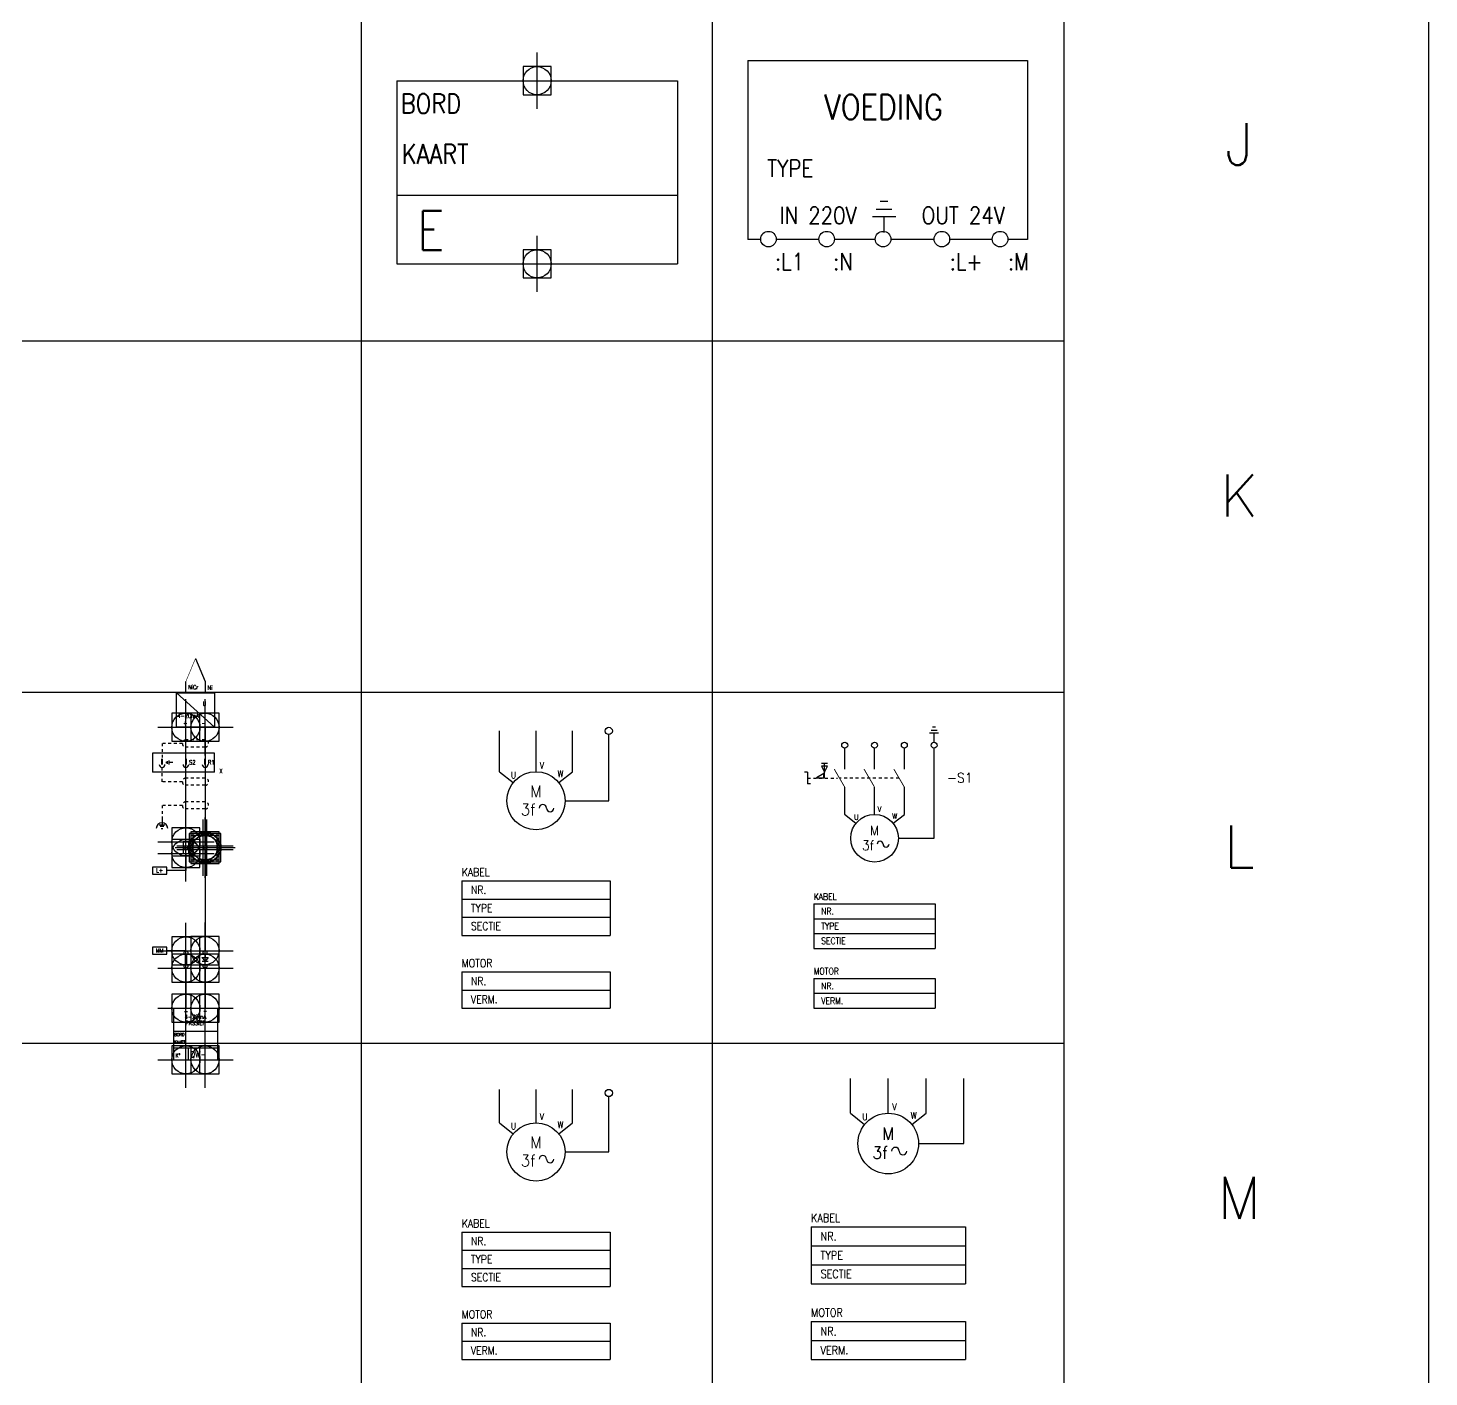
# Model space of a CAD drawing. Extents: x -7 to 200, y -18 to 300.
# Drawn here: x 150.63 to 200.5, y 123.13 to 171.13 of the extents above; entities that cross this region are included whole.
import ezdxf
from ezdxf.enums import TextEntityAlignment as Align

# ---------------------------------------------------------------- set-up
doc = ezdxf.new("R2010")
doc.units = 0
doc.header["$LTSCALE"] = 4
doc.header["$MEASUREMENT"] = 0
doc.header["$PDMODE"] = 98
doc.header["$PDSIZE"] = 1
doc.linetypes.add('DASHED', pattern=[18.75, 12.5, -6.25])
doc.linetypes.add('HIDDEN', pattern=[0.375, 0.25, -0.125])
doc.layers.get('0').update_dxf_attribs({"linetype": 'CONTINUOUS'})
for name, color, linetype in [('1', 7, 'CONTINUOUS'), ('10', 1, 'DASHED'), ('11', 3, 'DASHED'), ('12', 2, 'DASHED'), ('2', 1, 'CONTINUOUS'), ('20', 7, 'HIDDEN'), ('3', 4, 'CONTINUOUS'), ('C', 7, 'CONTINUOUS'), ('GRID', 9, 'CONTINUOUS'), ('GROEF', 1, 'CONTINUOUS'), ('SCHEIDINGEN', 3, 'CONTINUOUS'), ('SYMB', 7, 'CONTINUOUS')]:
    doc.layers.add(name, color=color, linetype=linetype)
doc.styles.add('DINY', font='SIMPLEX', dxfattribs={"width": 0.95})
doc.styles.add('ROMANS', font='ROMANS', dxfattribs={"width": 0.85})
doc.styles.get("Standard").update_dxf_attribs({"font": 'simplex'})

# ---------------------------------------------------------------- blocks, each defined once
blk = doc.blocks.new('1')
blk = doc.blocks.new('V100NAM')
at = {"layer": '1'}
blk.add_line((-4, -9.39), (19, -9.39), dxfattribs=at)
at = {"layer": '3'}
for p, q in [((-4, 0), (19, 0)), ((-4, 0), (-4, -15)), ((19, 0), (19, -15)), ((-4, -15), (19, -15))]:
    blk.add_line(p, q, dxfattribs=at)
at = {"layer": 'C', "color": 1}
blk.add_point((7.5, 0), dxfattribs=at)
at = {"layer": 'C', "color": 2}
blk.add_point((7.5, -15), dxfattribs=at)
at = {"flags": 1}
blk.add_attdef('SYMBTYPE', (0, 0), '', height=0.2, dxfattribs=at)
at = {"layer": '1', "width": 0.85}
for tag, p in [('LOCCODE', (11.57, -3.95)), ('KAART', (11.62, -8.03))]:
    blk.add_attdef(tag, text='', height=2.2, dxfattribs=at).set_placement(p, align=Align.CENTER)
for tag, p in [('BENAMING1', (6.39, -24.05)), ('BENAMING2', (10.58, -24))]:
    blk.add_attdef(tag, text='', height=2.5, rotation=90, dxfattribs=at).set_placement(p, align=Align.RIGHT)
at = {"layer": '10', "style": 'ROMANS', "width": 0.85}
for s, p in [('BORD', (-3.68, -2.67)), ('KAART', (-3.6, -6.8))]:
    blk.add_text(s, height=1.6, dxfattribs=at).set_placement(p)
at = {"layer": '10', "width": 0.85}
for tag, p in [('PLC_NR1', (1.73, 1.74)), ('PLC_NR2', (16.73, 1.74))]:
    blk.add_attdef(tag, p, '', height=2.2, dxfattribs=at)
at = {"layer": '11', "style": 'ROMANS', "width": 0.85}
blk.add_attdef('SIGNTYPE', (-2.32, -13.87), '', height=3.2, dxfattribs=at)
at = {"layer": '11', "width": 0.85}
blk.add_attdef('ADRES', text='', height=3.2, dxfattribs=at).set_placement((9.49, -13.8), align=Align.CENTER)
blk = doc.blocks.new('VPA100PS')
at = {"layer": '1'}
for p, q in [((0, 0), (0, -21)), ((0, 0), (36, 0)), ((0, 0), (36, 0)), ((0, 0), (0, -23.05)), ((36, 0), (36, -21)), ((36, 0), (36, -23.05)), ((16.54, -19.14), (18.54, -19.14)), ((18.04, -18.14), (17.04, -18.14)), ((19.04, -20.14), (16.04, -20.14)), ((17.54, -22.14), (17.54, -20.14)), ((0, -23), (1.72, -23)), ((3.64, -23), (9.18, -23)), ((11.1, -23), (16.42, -23)), ((18.42, -23), (23.99, -23)), ((25.99, -23), (31.48, -23)), ((33.48, -23), (36, -23))]:
    blk.add_line(p, q, dxfattribs=at)
for centre in [(2.66, -23), (10.16, -23), (17.42, -23), (24.99, -23), (32.48, -23)]:
    blk.add_circle(centre, 1, dxfattribs=at)
at = {"flags": 1}
blk.add_attdef('SYMBTYPE', (0, 0), '', height=0.2, dxfattribs=at)
at = {"layer": '1', "style": 'ROMANS', "width": 0.85}
for s, height, p in [('VOEDING', 3.2, (17.5, -6)), ('IN 220V', 2.2, (9.06, -19.95)), ('OUT 24V', 2.2, (27.74, -19.95))]:
    blk.add_text(s, height=height, dxfattribs=at).set_placement(p, align=Align.MIDDLE)
for s, p in [('TYPE', (2.5, -15)), (':L1', (3.49, -27)), (':N', (10.99, -27)), (':L+', (25.99, -27)), (':M', (33.49, -27))]:
    blk.add_text(s, height=2.2, dxfattribs=at).set_placement(p)
blk.add_attdef('TYPE', text='', height=2.2, dxfattribs=at).set_placement((20.86, -14.03), align=Align.MIDDLE)
blk = doc.blocks.new('POT')
at = {"layer": '1'}
for p, q in [((0.03, 1.85), (-7.5, 1.85)), ((-7.5, 1.85), (-7.5, -1.81)), ((0, -1.81), (0, 1.85)), ((-7.5, -1.81), (0.03, -1.81))]:
    blk.add_line(p, q, dxfattribs=at)
at = {"flags": 1}
blk.add_attdef('SYMBTYPE', (0, 0), '', height=0.2, dxfattribs=at)
at = {"layer": '1', "style": 'ROMANS', "width": 0.85}
blk.add_attdef('POTVAL', text='', height=2.2, dxfattribs=at).set_placement((-3.77, -0.93), align=Align.CENTER)
blk = doc.blocks.new('AFSCHO')
at = {"layer": '20'}
for p, q in [((10.02, 0), (0.02, 0)), ((-1.86, -1.88), (-12.48, -1.88)), ((-12.48, -1.88), (-12.48, -9)), ((10.02, -3.75), (0.02, -3.75))]:
    blk.add_line(p, q, dxfattribs=at)
for centre, start, end in [((0.02, -1.88), 90, 270), ((10.02, -1.88), 270, 90)]:
    blk.add_arc(centre, 1.88, start, end, dxfattribs=at)
at = {"flags": 1}
blk.add_attdef('SYMBTYPE', (0, 0), '', height=0.2, dxfattribs=at)
blk = doc.blocks.new('AARDAF')
at = {"layer": '1'}
for p, q in [((0, 0), (0, -3)), ((-1.5, -3), (1.5, -3)), ((1, -4), (-1, -4)), ((-0.5, -5), (0.5, -5))]:
    blk.add_line(p, q, dxfattribs=at)
blk.add_arc((0, -5), 3, 0, 180, dxfattribs=at)
at = {"flags": 1}
blk.add_attdef('SYMBTYPE', (0, 0), '', height=0.2, dxfattribs=at)
blk = doc.blocks.new('KLZEK')
at = {"layer": '1'}
for p, q in [((-1.5, 6), (-1.5, 0)), ((1.5, 6), (-1.5, 6)), ((-1.5, 0), (1.5, 0)), ((0, 4), (0, 6)), ((0, 0), (0, 2)), ((1.5, 0), (1.5, 6))]:
    blk.add_line(p, q, dxfattribs=at)
blk.add_circle((0, 3), 1, dxfattribs=at)
at = {"layer": 'C', "color": 2, "linetype": 'CONTINUOUS'}
blk.add_point((0, 6), dxfattribs=at)
at = {"layer": 'C', "color": 1, "linetype": 'CONTINUOUS'}
blk.add_point((0, 0), dxfattribs=at)
at = {"flags": 1}
blk.add_attdef('SYMBTYPE', (0, 0), '', height=0.2, dxfattribs=at)
at = {"layer": '1', "style": 'ROMANS', "width": 0.85}
blk.add_attdef('ZEKVAL', (0.56, -4.09), '', height=2.2, dxfattribs=at)
at = {"layer": '10', "style": 'ROMANS', "width": 0.85}
blk.add_attdef('T1', (1.97, 4.15), '', height=2.2, dxfattribs=at)
at = {"layer": '12', "style": 'ROMANS', "width": 0.85}
for tag, p in [('LOCCODE', (-12.54, 4.15)), ('STROOK', (-2.54, 4.15))]:
    blk.add_attdef(tag, text='', height=2.2, dxfattribs=at).set_placement(p, align=Align.RIGHT)
blk = doc.blocks.new('KLEM')
at = {"layer": '1'}
blk.add_circle((0, 0), 1, dxfattribs=at)
at = {"layer": 'C', "color": 3}
blk.add_point((-1, 0), dxfattribs=at)
at = {"layer": 'C', "color": 1}
blk.add_point((0, 1), dxfattribs=at)
at = {"layer": 'C', "color": 4}
blk.add_point((1, 0), dxfattribs=at)
at = {"layer": 'C', "color": 2}
blk.add_point((0, -1), dxfattribs=at)
at = {"flags": 1}
blk.add_attdef('SYMBTYPE', (0, 0), '', height=0.2, dxfattribs=at)
at = {"layer": '10', "style": 'ROMANS', "width": 0.85}
blk.add_attdef('T1', (1.47, 1.15), '', height=2.2, dxfattribs=at)
at = {"layer": '12', "style": 'ROMANS', "width": 0.85}
for tag, p in [('LOCCODE', (-12.04, 1.15)), ('STROOK', (-2.04, 1.15))]:
    blk.add_attdef(tag, text='', height=2.2, dxfattribs=at).set_placement(p, align=Align.RIGHT)
blk = doc.blocks.new('KLANA')
at = {"layer": '1'}
for p, q in [((-0.39, 7.04), (-0.39, 1.92)), ((0, 2), (0, 6.96)), ((0.47, 1.89), (0.47, 7.08))]:
    blk.add_line(p, q, dxfattribs=at)
for centre in [(0, 7.96), (0, 1)]:
    blk.add_circle(centre, 1, dxfattribs=at)
at = {"layer": 'C', "color": 2}
blk.add_point((0, 8.96), dxfattribs=at)
at = {"layer": 'C', "color": 1}
blk.add_point((0, 0), dxfattribs=at)
at = {"flags": 1}
blk.add_attdef('SYMBTYPE', (0, 0), '', height=0.2, dxfattribs=at)
at = {"layer": '10', "style": 'ROMANS', "width": 0.85}
blk.add_attdef('T1', (1.54, 3.22), '', height=2.2, dxfattribs=at)
at = {"layer": '11', "style": 'ROMANS', "width": 0.85}
for tag, p in [('LOCCODE', (-11.97, 3.22)), ('STROOK', (-1.97, 3.22))]:
    blk.add_attdef(tag, text='', height=2.2, dxfattribs=at).set_placement(p, align=Align.RIGHT)
blk = doc.blocks.new('KLDI')
at = {"layer": '1'}
for p, q in [((-1.59, 5.47), (0.04, 3.58)), ((0, 7.07), (0, 5.47)), ((0, 1.99), (0, 3.58))]:
    blk.add_line(p, q, dxfattribs=at)
for centre in [(0, 8.08), (0, 1)]:
    blk.add_circle(centre, 1, dxfattribs=at)
at = {"layer": '2'}
for p, q in [((-1.59, 5.47), (1.64, 5.47)), ((-1.56, 3.58), (1.64, 3.58)), ((1.64, 5.47), (0.04, 3.58))]:
    blk.add_line(p, q, dxfattribs=at)
at = {"layer": 'C', "color": 2}
blk.add_point((0, 9.08), dxfattribs=at)
at = {"layer": 'C', "color": 1}
blk.add_point((0, 0), dxfattribs=at)
at = {"flags": 1}
blk.add_attdef('SYMBTYPE', (0, 0), '', height=0.2, dxfattribs=at)
at = {"layer": '10', "style": 'ROMANS', "width": 0.85}
blk.add_attdef('T1', (1.86, 3.34), '', height=2.2, dxfattribs=at)
at = {"layer": '11', "style": 'ROMANS', "width": 0.85}
for tag, p in [('LOCCODE', (-12.89, 3.34)), ('STROOK', (-2.89, 3.34))]:
    blk.add_attdef(tag, text='', height=2.2, dxfattribs=at).set_placement(p, align=Align.RIGHT)
blk = doc.blocks.new('V115AE')
at = {"layer": '1'}
for p, q in [((-6.5, -12), (16.5, -12)), ((-6.5, -20.67), (16.5, -20.67)), ((1.27, -27), (1.27, -20.67))]:
    blk.add_line(p, q, dxfattribs=at)
at = {"layer": '10'}
for p, q in [((-0.7, -1.65), (0.84, -1.65)), ((9.39, -1.52), (10.73, -1.52)), ((9.96, -0.88), (9.96, -2.17))]:
    blk.add_line(p, q, dxfattribs=at)
at = {"layer": '3'}
for p, q in [((-6.5, 0), (-6.5, -27)), ((-6.5, 0), (16.5, 0)), ((16.5, 0), (16.5, -27)), ((-6.5, -27), (16.5, -27))]:
    blk.add_line(p, q, dxfattribs=at)
at = {"layer": 'C', "color": 1}
blk.add_point((0, 0), dxfattribs=at)
at = {"layer": 'C', "color": 3}
blk.add_point((10, 0), dxfattribs=at)
at = {"layer": 'C', "color": 2}
blk.add_point((0, -27), dxfattribs=at)
at = {"layer": 'C', "color": 4}
blk.add_point((10, -27), dxfattribs=at)
at = {"flags": 1}
blk.add_attdef('SYMBTYPE', (0, 0), '', height=0.2, dxfattribs=at)
at = {"layer": '1', "width": 0.85}
for tag, p in [('BENAMING1', (3.89, -30.05)), ('BENAMING2', (7.5, -30))]:
    blk.add_attdef(tag, text='', height=2.2, rotation=90, dxfattribs=at).set_placement(p, align=Align.RIGHT)
at = {"layer": '10', "width": 0.85}
for s, p in [('4-20mA', (5, -5.59)), ('PASSIEF', (5, -8.87))]:
    blk.add_text(s, height=2.2, dxfattribs=at).set_placement(p, align=Align.CENTER)
at = {"layer": '10', "style": 'ROMANS', "width": 0.85}
for s, p in [('BORD', (-6.04, -14.6)), ('KAART', (-6.04, -18.47))]:
    blk.add_text(s, height=1.6, dxfattribs=at).set_placement(p)
at = {"layer": '10', "width": 0.85}
blk.add_text('K%%d', height=2, dxfattribs=at).set_placement((-5.5, -25.77))
for tag, p in [('PLC_NR1', (1.66, 1.69)), ('PLC_NR2', (11.66, 1.69))]:
    blk.add_attdef(tag, p, '', height=2.2, dxfattribs=at)
for tag, height, p in [('LOCCODE', 2.2, (8.22, -15.92)), ('KAART', 2.2, (8.22, -19.37)), ('KANAALNR', 2, (-1, -25.77))]:
    blk.add_attdef(tag, text='', height=height, dxfattribs=at).set_placement(p, align=Align.CENTER)
at = {"layer": '11', "style": 'ROMANS', "width": 0.85}
blk.add_attdef('SIGNTYPE', (1.08, -25.87), '', height=3.2, dxfattribs=at)
at = {"layer": '11', "width": 0.85}
blk.add_attdef('ADRES', (3.47, -25.77), '', height=3.2, dxfattribs=at)
blk = doc.blocks.new('STOPK-MA')
at = {"layer": '1'}
for p, q in [((15, 4.5), (-17.5, 4.5)), ((-17.5, 4.5), (-17.5, -5.5)), ((-9.7, -1.2), (-9.7, 0.2)), ((-9, 0.55), (-9, -1.55)), ((15, -5.5), (15, 4.5)), ((15, -5.5), (-17.5, -5.5)), ((-10.4, -0.15), (-10.4, -0.85)), ((-6.9, -0.5), (-9, -0.5))]:
    blk.add_line(p, q, dxfattribs=at)
for centre in [(-12.5, -1.5), (0, -1.5), (10, -1.5)]:
    blk.add_arc(centre, 1.5, 180, 0, dxfattribs=at)
for points in [[(-13, -1.5), (-12, -1.5), (-13, 1.5), (-12, 1.5)], [(-0.5, -1.5), (0.5, -1.5), (-0.5, 1.5), (0.5, 1.5)], [(9.5, -1.5), (10.5, -1.5), (9.5, 1.5), (10.5, 1.5)]]:
    blk.add_solid(points, dxfattribs=at)
at = {"layer": '20'}
for p, q in [((-12.5, 9.5), (-12.5, 1.5)), ((-1.88, 9.5), (-12.5, 9.5)), ((10, 11.38), (0, 11.38)), ((10, 7.63), (0, 7.63)), ((-12.5, -10.5), (-12.5, -3)), ((-1.88, -10.5), (-12.5, -10.5)), ((10, -8.62), (0, -8.62)), ((10, -12.38), (0, -12.38))]:
    blk.add_line(p, q, dxfattribs=at)
for centre, start, end in [((0, 9.5), 90, 270), ((10, 9.5), 270, 90), ((0, -10.5), 90, 270), ((10, -10.5), 270, 90)]:
    blk.add_arc(centre, 1.88, start, end, dxfattribs=at)
at = {"layer": '1', "width": 0.85}
for s, p in [('S2', (1.69, -1.45)), ('R1', (11.51, -1.45))]:
    blk.add_text(s, height=2.2, dxfattribs=at).set_placement(p)
at = {"layer": '12', "style": 'ROMANS', "width": 0.85}
blk.add_attdef('X', (17.5, -6), '', height=2.2, dxfattribs=at)
blk = doc.blocks.new('INOMVTH')
at = {"layer": '1'}
for p, q in [((5, 36), (10, 24)), ((0, 18), (0, 24)), ((10, 24), (10, 18)), ((-5.02, 18), (14.98, 0))]:
    blk.add_line(p, q, dxfattribs=at)
at = {"layer": '1', "const_width": 0.3}
blk.add_lwpolyline([(0, 24), (5, 36)], dxfattribs=at)
at = {"layer": '3'}
for p, q in [((-5.02, 0), (-5.02, 18)), ((-5.02, 18), (14.98, 18)), ((14.98, 18), (14.98, 0)), ((14.98, 0), (-5.02, 0))]:
    blk.add_line(p, q, dxfattribs=at)
at = {"layer": 'C', "color": 1}
blk.add_point((0, 0), dxfattribs=at)
at = {"layer": 'C', "color": 2}
blk.add_point((10, 0), dxfattribs=at)
at = {"flags": 1}
blk.add_attdef('SYMBTYPE', (0, 0), '', height=0.2, dxfattribs=at)
at = {"layer": '1', "style": 'ROMANS', "width": 0.85}
for tag, p in [('+', (-1.42, 1.06)), ('-', (8.18, 1.01))]:
    blk.add_attdef(tag, p, '', height=2.2, dxfattribs=at)
at = {"layer": '10', "width": 0.85}
for s, p in [('U', (8.78, 11.25)), ('4-20mA', (-4.5, 4.91))]:
    blk.add_text(s, height=2.2, dxfattribs=at).set_placement(p)
at = {"layer": '10', "style": 'ROMANS', "width": 0.85}
for tag, p in [('NICR', (1.14, 19.87)), ('NI', (11.38, 19.61))]:
    blk.add_attdef(tag, p, '', height=2.2, dxfattribs=at)
at = {"layer": '12', "width": 0.85}
blk.add_attdef('MATCODE', (17.71, 0.85), '', height=2.2, dxfattribs=at)
blk = doc.blocks.new('MAIN003')
at = {"layer": '1'}
for p, q in [((-9.98, 87), (-9.98, 147)), ((0.02, 147), (0.02, 85)), ((-9.98, 81), (-9.98, 72)), ((0.02, 83), (0.02, 30)), ((-9.98, 72), (-20, 72)), ((-10, 30), (-20, 30)), ((-9.98, 21), (-9.98, 0)), ((0.02, 21), (0.02, 0))]:
    blk.add_line(p, q, dxfattribs=at)
at = {"layer": '2'}
for name, p, values in [('INOMVTH', (-10, 147), {'NICR': 'NiCr', 'NI': 'Ni', '+': '+', '-': '-'}), ('STOPK-MA', (-10, 129), {'X': 'X'}), ('POT', (-20, 72), {'POTVAL': 'L+'}), ('POT', (-20, 30), {'POTVAL': 'MM'})]:
    blk.add_blockref(name, p, dxfattribs=at).add_auto_attribs(values)
for name, p in [('AFSCHO', (-10, 108)), ('AARDAF', (-22.5, 99)), ('KLZEK', (-10, 81)), ('KLEM', (0, 84)), ('KLANA', (-10, 21)), ('KLDI', (0, 21))]:
    blk.add_blockref(name, p, dxfattribs=at)
ref = blk.add_blockref('V115AE', (-10, 0), dxfattribs=at)
ref.add_attrib('ADRES', 'QW-', (-7.73, -25.77), dxfattribs={"layer": '11', "height": 3.2, "width": 0.85})
at = {"flags": 1}
blk.add_attdef('SYMBTYPE', (0, 0), '', height=0.2, dxfattribs=at)
blk = doc.blocks.new('MOTOR')
at = {"layer": '1'}
for p, q in [((-30, -11.2), (-30, 0)), ((-20, -11.2), (-20, 0)), ((-10, -11.2), (-10, 0)), ((0, -19.2), (0, -1)), ((-30, -11.2), (-26.25, -14.2)), ((-13.75, -14.2), (-10, -11.2)), ((-12, -19.2), (0, -19.2)), ((-40.39, -41.2), (0.39, -41.2)), ((-40.39, -41.2), (-40.39, -56.2)), ((0.39, -41.2), (0.39, -56.2)), ((-40.39, -46.2), (0.39, -46.2)), ((-40.39, -51.2), (0.39, -51.2)), ((-40.39, -56.2), (0.39, -56.2)), ((-40.39, -66.2), (0.39, -66.2)), ((-40.39, -66.2), (-40.39, -76.2)), ((0.39, -66.2), (0.39, -76.2)), ((-40.39, -71.2), (0.39, -71.2)), ((-40.39, -76.2), (0.39, -76.2))]:
    blk.add_line(p, q, dxfattribs=at)
blk.add_circle((0, 0), 1, dxfattribs=at)
for centre, start, end in [((-18.12, -21.2), 0, 180), ((-16.12, -21.2), 180, 0)]:
    blk.add_arc(centre, 1, start, end, dxfattribs=at)
at = {"layer": '3'}
blk.add_circle((-20, -19.2), 8, dxfattribs=at)
at = {"flags": 1}
blk.add_attdef('SYMBTYPE', (-10.02, 0.97), '', height=0.2, dxfattribs=at)
at = {"layer": '1', "width": 0.85}
for s, p in [('U', (-26.89, -13.04)), ('V', (-18.95, -10.41)), ('W', (-14.05, -12.68))]:
    blk.add_text(s, height=1.8, dxfattribs=at).set_placement(p)
at = {"layer": '1', "style": 'DINY', "width": 0.95}
blk.add_text('M', height=3.2, dxfattribs=at).set_placement((-20, -18.2), align=Align.CENTER)
at = {"layer": '1'}
for s, height, style, width, p in [('3f', 3.2, 'DINY', 0.95, (-24.22, -23.2)), ('KABEL', 2.2, 'ROMANS', 0.85, (-40.4, -39.93)), ('NR.', 2.2, 'ROMANS', 0.85, (-37.89, -44.8)), ('TYPE', 2.2, 'ROMANS', 0.85, (-37.89, -49.79)), ('SECTIE', 2.2, 'ROMANS', 0.85, (-37.89, -54.73)), ('MOTOR', 2.2, 'ROMANS', 0.85, (-40.4, -64.93)), ('NR.', 2.2, 'ROMANS', 0.85, (-37.89, -69.86)), ('VERM.', 2.2, 'ROMANS', 0.85, (-37.89, -74.87))]:
    blk.add_text(s, height=height, dxfattribs=dict(at, style=style, width=width)).set_placement(p)
at = {"layer": '1', "width": 0.85}
for tag, p in [('KABELNR', (-12.11, -44.89)), ('TYPE', (-12.11, -49.89)), ('SECTIE', (-12.11, -54.89)), ('VERBR_NR', (-12.11, -69.89)), ('VERMOGEN', (-12.11, -74.89))]:
    blk.add_attdef(tag, text='', height=2.2, dxfattribs=at).set_placement(p, align=Align.CENTER)
at = {"layer": '10', "width": 0.85}
blk.add_attdef('T1', (1.52, 1.08), '', height=2.2, dxfattribs=at)
blk = doc.blocks.new('MOTORSCH')
at = {"layer": '1'}
for p, q in [((30.5, 5.04), (29.5, 5.04)), ((31.5, 3.04), (28.5, 3.04)), ((29, 4.04), (31, 4.04)), ((30, 0.04), (30, 3.04)), ((0, -1.96), (0, -9)), ((10.02, -9), (10.02, -1.97)), ((20.02, -9), (20.02, -1.97)), ((30.02, -32.17), (30.02, -1.97)), ((-7.74, -7), (-5.74, -7)), ((-7.74, -8), (-6.74, -10)), ((-5.74, -8), (-7.74, -8)), ((-6.74, -12), (-6.74, -7)), ((-6.74, -10), (-5.74, -8)), ((-6.98, -10.47), (-9.48, -11.97)), ((-9.48, -11.97), (-6.98, -11.97)), ((-6.98, -11.97), (-6.98, -10.47)), ((0, -15), (0, -24.15)), ((10.02, -24.17), (10.02, -15)), ((20.02, -24.17), (20.02, -15)), ((0, -24.15), (3.77, -27.17)), ((16.26, -27.17), (20.02, -24.17)), ((18.02, -32.17), (30.02, -32.17)), ((-10.37, -54.17), (30.41, -54.17)), ((-10.37, -54.17), (-10.37, -69.17)), ((30.41, -54.17), (30.41, -69.17)), ((-10.37, -59.17), (30.41, -59.17)), ((-10.37, -64.17), (30.41, -64.17)), ((-10.37, -69.17), (30.41, -69.17)), ((-10.37, -79.17), (30.41, -79.17)), ((-10.37, -79.17), (-10.37, -89.17)), ((30.41, -79.17), (30.41, -89.17)), ((-10.37, -84.17), (30.41, -84.17)), ((-10.37, -89.17), (30.41, -89.17))]:
    blk.add_line(p, q, dxfattribs=at)
at = {"layer": '1', "linetype": 'HIDDEN'}
for p, q in [((-12.45, -11.98), (-2.45, -11.98)), ((18.27, -12), (-1.73, -12))]:
    blk.add_line(p, q, dxfattribs=at)
at = {"layer": '1', "const_width": 0.3}
for points in [[(0, -15), (-3.51, -8.98)], [(10, -15), (6.49, -8.98)], [(20, -15), (16.49, -8.98)]]:
    blk.add_lwpolyline(points, dxfattribs=at)
at = {"layer": '1'}
for centre in [(0.02, -0.97), (10.02, -0.97), (20.02, -0.97), (30.02, -0.97)]:
    blk.add_circle(centre, 1, dxfattribs=at)
for centre, start, end in [((11.89, -34.17), 0, 180), ((13.89, -34.17), 180, 0)]:
    blk.add_arc(centre, 1, start, end, dxfattribs=at)
at = {"layer": '3'}
for p, q in [((-12.44, -9.98), (-13.44, -9.98)), ((-12.45, -9.98), (-12.45, -13.98)), ((-11.45, -13.98), (-12.45, -13.98))]:
    blk.add_line(p, q, dxfattribs=at)
blk.add_circle((10.02, -32.17), 8, dxfattribs=at)
at = {"layer": '1', "width": 0.85}
for s, p in [('V', (11.07, -23.38)), ('U', (3.13, -26.01)), ('W', (15.96, -25.64))]:
    blk.add_text(s, height=1.8, dxfattribs=at).set_placement(p)
at = {"layer": '1', "style": 'DINY', "width": 0.95}
blk.add_text('M', height=3.2, dxfattribs=at).set_placement((10.02, -31.17), align=Align.CENTER)
at = {"layer": '1'}
for s, height, style, width, p in [('3f', 3.2, 'DINY', 0.95, (5.8, -36.17)), ('KABEL', 2.2, 'ROMANS', 0.85, (-10.38, -52.89)), ('NR.', 2.2, 'ROMANS', 0.85, (-7.87, -57.77)), ('TYPE', 2.2, 'ROMANS', 0.85, (-7.87, -62.75)), ('SECTIE', 2.2, 'ROMANS', 0.85, (-7.87, -67.7)), ('MOTOR', 2.2, 'ROMANS', 0.85, (-10.38, -77.89)), ('NR.', 2.2, 'ROMANS', 0.85, (-7.87, -82.83)), ('VERM.', 2.2, 'ROMANS', 0.85, (-7.87, -87.84))]:
    blk.add_text(s, height=height, dxfattribs=dict(at, style=style, width=width)).set_placement(p)
at = {"layer": '1', "width": 0.85}
for tag, p in [('NR', (17.91, -57.86)), ('TYPE', (17.91, -62.86)), ('SECTIE', (17.91, -67.86)), ('NR', (17.91, -82.86)), ('VERM.', (17.91, -87.86))]:
    blk.add_attdef(tag, text='', height=2.2, dxfattribs=at).set_placement(p, align=Align.CENTER)
at = {"layer": '10', "width": 0.85}
blk.add_attdef('+&X.', text='', height=2.2, dxfattribs=at).set_placement((-1.81, 0.07), align=Align.RIGHT)
for p in [(1.54, 0.11), (11.54, 0.11), (21.54, 0.11), (31.54, 0.11)]:
    blk.add_attdef(':NR', p, '', height=2.2, dxfattribs=at)
at = {"layer": '10', "style": 'DINY', "width": 0.95}
for p in [(-1.32, -8), (8.68, -8), (18.68, -8), (-1.32, -18), (8.68, -18), (18.68, -18)]:
    blk.add_attdef('N', text='', height=2.2, dxfattribs=at).set_placement(p, align=Align.RIGHT)
at = {"layer": '12', "style": 'DINY', "width": 0.95}
blk.add_attdef('KODE', (34.3, -13.5), '', height=3.2, dxfattribs=at)
blk = doc.blocks.new('MOTORZ1')
at = {"layer": '1'}
for p, q in [((-19.98, -12.17), (-19.98, -3)), ((-9.98, -12.17), (-9.98, -3)), ((0.02, -12.17), (0.02, -3)), ((10.02, -20.17), (10.02, -4.97)), ((-19.98, -12.17), (-16.23, -15.17)), ((-3.74, -15.17), (0.02, -12.17)), ((-1.98, -20.17), (10.02, -20.17)), ((-30.37, -42.17), (10.41, -42.17)), ((-30.37, -42.17), (-30.37, -57.17)), ((10.41, -42.17), (10.41, -57.17)), ((-30.37, -47.17), (10.41, -47.17)), ((-30.37, -52.17), (10.41, -52.17)), ((-30.37, -57.17), (10.41, -57.17)), ((-30.37, -67.17), (10.41, -67.17)), ((-30.37, -67.17), (-30.37, -77.17)), ((10.41, -67.17), (10.41, -77.17)), ((-30.37, -72.17), (10.41, -72.17)), ((-30.37, -77.17), (10.41, -77.17))]:
    blk.add_line(p, q, dxfattribs=at)
blk.add_circle((10.02, -3.97), 1, dxfattribs=at)
for centre, start, end in [((-8.11, -22.17), 0, 180), ((-6.11, -22.17), 180, 0)]:
    blk.add_arc(centre, 1, start, end, dxfattribs=at)
at = {"layer": '3'}
blk.add_circle((-9.98, -20.17), 8, dxfattribs=at)
at = {"flags": 1}
blk.add_attdef('SYMBTYPE', (0, 0), '', height=0.2, dxfattribs=at)
at = {"layer": '1', "width": 0.85}
for s, p in [('V', (-8.93, -11.38)), ('U', (-16.87, -14.01)), ('W', (-4.04, -13.64))]:
    blk.add_text(s, height=1.8, dxfattribs=at).set_placement(p)
at = {"layer": '1', "style": 'DINY', "width": 0.95}
blk.add_text('M', height=3.2, dxfattribs=at).set_placement((-9.98, -19.17), align=Align.CENTER)
at = {"layer": '1'}
for s, height, style, width, p in [('3f', 3.2, 'DINY', 0.95, (-14.2, -24.17)), ('KABEL', 2.2, 'ROMANS', 0.85, (-30.38, -40.89)), ('NR.', 2.2, 'ROMANS', 0.85, (-27.87, -45.77)), ('TYPE', 2.2, 'ROMANS', 0.85, (-27.87, -50.75)), ('SECTIE', 2.2, 'ROMANS', 0.85, (-27.87, -55.7)), ('MOTOR', 2.2, 'ROMANS', 0.85, (-30.38, -65.89)), ('NR.', 2.2, 'ROMANS', 0.85, (-27.87, -70.83)), ('VERM.', 2.2, 'ROMANS', 0.85, (-27.87, -75.84))]:
    blk.add_text(s, height=height, dxfattribs=dict(at, style=style, width=width)).set_placement(p)
at = {"layer": '1', "width": 0.85}
for tag, p in [('KABELNR', (-2.09, -45.86)), ('TYPE', (-2.09, -50.86)), ('SECTIE', (-2.09, -55.86)), ('MATCODE', (-2.09, -70.86)), ('VERMOGEN', (-2.09, -75.86))]:
    blk.add_attdef(tag, text='', height=2.2, dxfattribs=at).set_placement(p, align=Align.CENTER)
at = {"layer": '10', "width": 0.85}
blk.add_attdef('T1', (11.54, -2.89), '', height=2.2, dxfattribs=at)
blk = doc.blocks.new('MOTORZK')
at = {"layer": '1'}
for p, q in [((0, -9.17), (0, 0)), ((10, -9.17), (10, 0)), ((20, -9.17), (20, 0)), ((30, -17.17), (30, 0)), ((0, -9.17), (3.75, -12.17)), ((16.25, -12.17), (20, -9.17)), ((18, -17.17), (30, -17.17)), ((-10.39, -39.17), (30.39, -39.17)), ((-10.39, -39.17), (-10.39, -54.17)), ((30.39, -39.17), (30.39, -54.17)), ((-10.39, -44.17), (30.39, -44.17)), ((-10.39, -49.17), (30.39, -49.17)), ((-10.39, -54.17), (30.39, -54.17)), ((-10.39, -64.17), (30.39, -64.17)), ((-10.39, -64.17), (-10.39, -74.17)), ((30.39, -64.17), (30.39, -74.17)), ((-10.39, -69.17), (30.39, -69.17)), ((-10.39, -74.17), (30.39, -74.17))]:
    blk.add_line(p, q, dxfattribs=at)
for centre, start, end in [((11.88, -19.17), 0, 180), ((13.88, -19.17), 180, 0)]:
    blk.add_arc(centre, 1, start, end, dxfattribs=at)
at = {"layer": '3'}
blk.add_circle((10, -17.17), 8, dxfattribs=at)
at = {"flags": 1}
blk.add_attdef('SYMBTYPE', (19.98, 3), '', height=0.2, dxfattribs=at)
at = {"layer": '1', "width": 0.85}
for s, p in [('V', (11.05, -8.38)), ('U', (3.11, -11.01)), ('W', (15.95, -10.64))]:
    blk.add_text(s, height=1.8, dxfattribs=at).set_placement(p)
at = {"layer": '1', "style": 'DINY', "width": 0.95}
blk.add_text('M', height=3.2, dxfattribs=at).set_placement((10, -16.17), align=Align.CENTER)
at = {"layer": '1'}
for s, height, style, width, p in [('3f', 3.2, 'DINY', 0.95, (5.78, -21.17)), ('KABEL', 2.2, 'ROMANS', 0.85, (-10.4, -37.89)), ('NR.', 2.2, 'ROMANS', 0.85, (-7.89, -42.77)), ('TYPE', 2.2, 'ROMANS', 0.85, (-7.89, -47.75)), ('SECTIE', 2.2, 'ROMANS', 0.85, (-7.89, -52.7)), ('MOTOR', 2.2, 'ROMANS', 0.85, (-10.4, -62.89)), ('NR.', 2.2, 'ROMANS', 0.85, (-7.89, -67.83)), ('VERM.', 2.2, 'ROMANS', 0.85, (-7.89, -72.84))]:
    blk.add_text(s, height=height, dxfattribs=dict(at, style=style, width=width)).set_placement(p)
at = {"layer": '1', "width": 0.85}
for tag, p in [('KABELNR', (17.89, -42.86)), ('TYPE', (17.89, -47.86)), ('SECTIE', (17.89, -52.86)), ('MATCODE', (17.89, -67.86)), ('VERMOGEN', (17.89, -72.86))]:
    blk.add_attdef(tag, text='', height=2.2, dxfattribs=at).set_placement(p, align=Align.CENTER)

msp = doc.modelspace()

# ---------------------------------------------------------------- linework, layer by layer
at = {"layer": 'GRID', "linetype": 'CONTINUOUS'}
for p, q in [((162.5, 72.5), (162.5, 285)), ((175, 72.5), (175, 285)), ((0, 160), (187.5, 160)), ((0, 147.5), (187.5, 147.5)), ((0, 135), (187.5, 135))]:
    msp.add_line(p, q, dxfattribs=at)
at = {"layer": 'GROEF'}
msp.add_line((200.5, 0), (200.5, 300), dxfattribs=at)
at = {"layer": 'GROEF', "linetype": 'CONTINUOUS'}
msp.add_line((200.5, 0), (200.5, 285), dxfattribs=at)
at = {"layer": 'SCHEIDINGEN', "color": 9}
msp.add_line((187.5, 283), (187.5, 12), dxfattribs=at)

# ---------------------------------------------------------------- block references
at = {"layer": 'GRID', "linetype": 'CONTINUOUS'}
ref = msp.add_blockref('1', (193.75, 166.25), dxfattribs=at)
ref.add_attrib('NUMMER', 'J', dxfattribs={"linetype": 'CONTINUOUS', "height": 1.5}).set_placement((193.75, 166.25), align=Align.CENTER)
ref = msp.add_blockref('1', (193.75, 153.75), dxfattribs=at)
ref.add_attrib('NUMMER', 'K', dxfattribs={"linetype": 'CONTINUOUS', "height": 1.5}).set_placement((193.75, 153.75), align=Align.CENTER)
ref = msp.add_blockref('1', (193.75, 141.25), dxfattribs=at)
ref.add_attrib('NUMMER', 'L', dxfattribs={"linetype": 'CONTINUOUS', "height": 1.5}).set_placement((193.75, 141.25), align=Align.CENTER)
ref = msp.add_blockref('1', (193.75, 128.75), dxfattribs=at)
ref.add_attrib('NUMMER', 'M', dxfattribs={"linetype": 'CONTINUOUS', "height": 1.5}).set_placement((193.75, 128.75), align=Align.CENTER)
at = {"layer": 'SYMB', "linetype": 'CONTINUOUS'}
for name, p, xscale, yscale, zscale, values in [('V100NAM', (165.492, 169.26), 0.434525471447802, 0.434525471447802, 0.434525471447802, {'SIGNTYPE': 'E'}), ('MOTORSCH', (179.699, 145.714), 0.106113989933247, 0.106113989933247, 0.106113989933247, {'KODE': '-S1'})]:
    msp.add_blockref(name, p, dxfattribs=dict(at, xscale=xscale, yscale=yscale, zscale=zscale)).add_auto_attribs(values)
for name, p, xscale, yscale, zscale in [('VPA100PS', (176.251, 169.981), 0.276479461641396, 0.276479461641396, 0.276479461641396), ('MAIN003', (156.929, 136.25), 0.068017270103126, 0.068017270103126, 0.068017270103126), ('MOTOR', (171.301, 146.118), 0.129497313151798, 0.129497313151798, 0.129497313151798), ('MOTORZK', (179.903, 133.747), 0.134781178538914, 0.134781178538914, 0.134781178538914), ('MOTORZ1', (170.004, 133.747), 0.129538267393979, 0.129538267393979, 0.129538267393979)]:
    msp.add_blockref(name, p, dxfattribs=dict(at, xscale=xscale, yscale=yscale, zscale=zscale))

doc.saveas('drawing.dxf')
